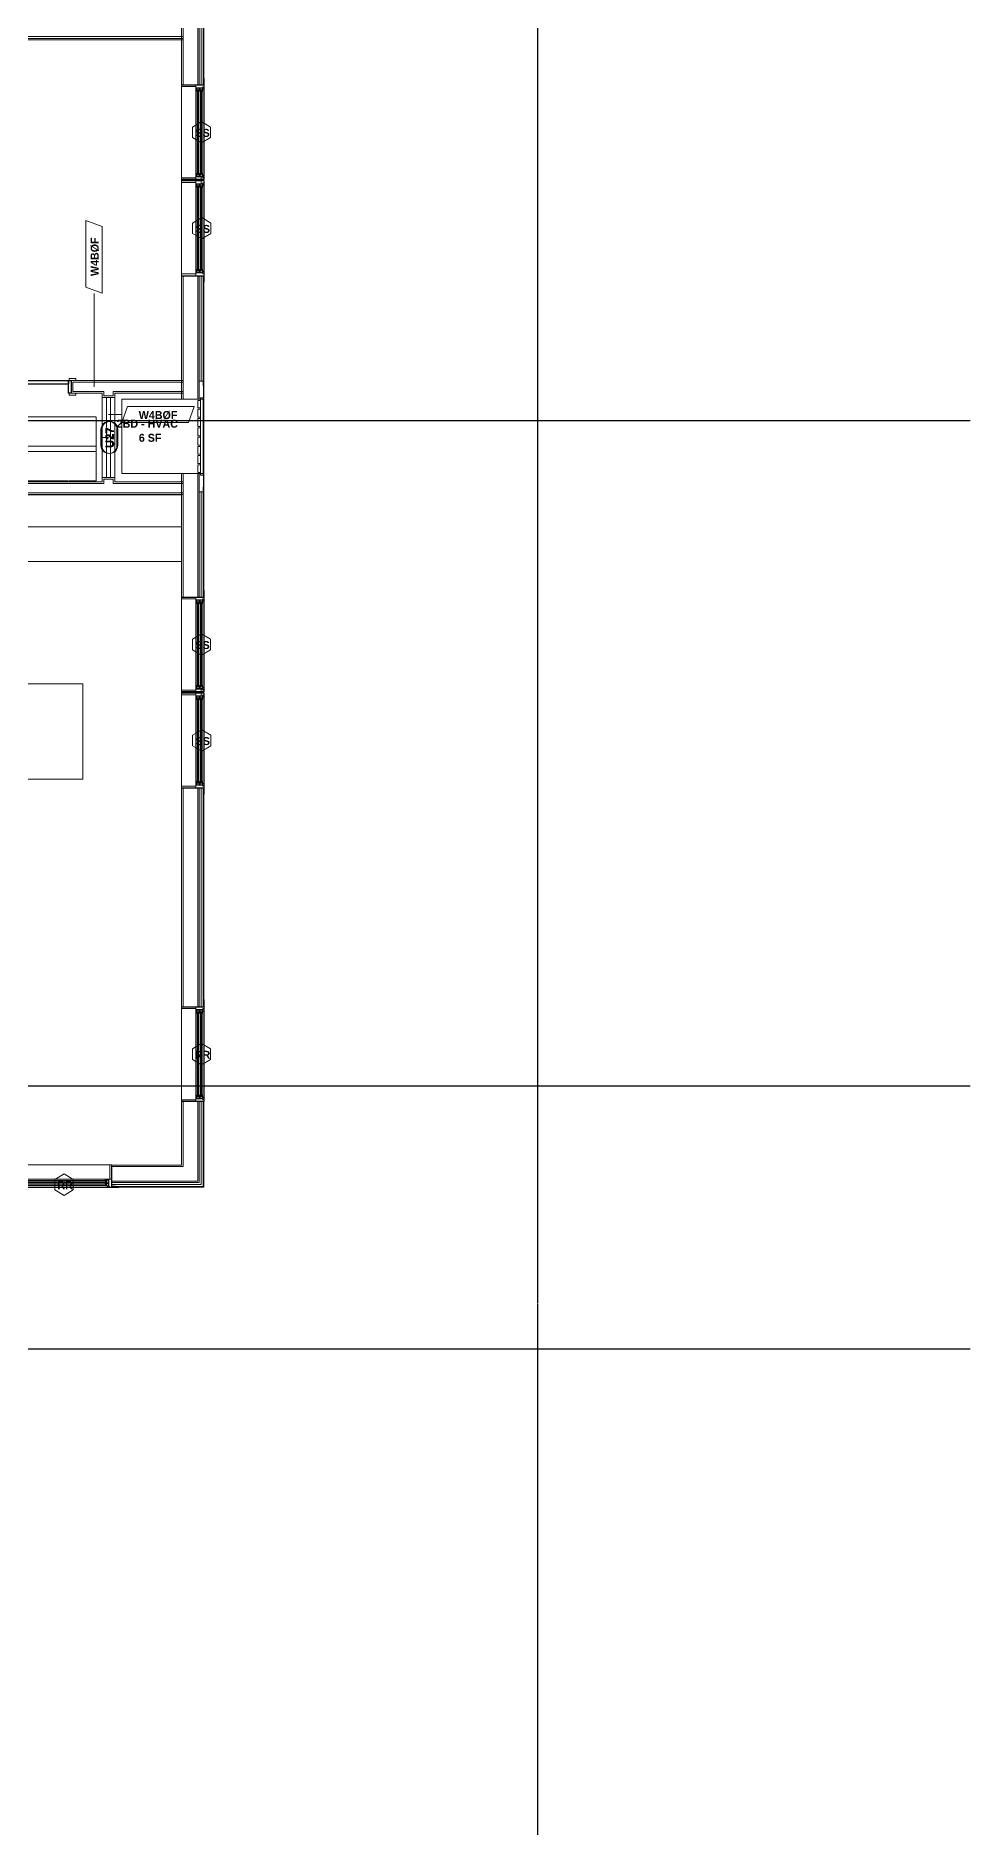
# Model space of a CAD drawing. Header units: inches. Extents: x -4058 to -1781, y 9814 to 12264.
# Drawn here: x -2131 to -1781, y 11008 to 11680 of the extents above; entities that cross this region are included whole.
import ezdxf

# ---------------------------------------------------------------- set-up
doc = ezdxf.new("R2010")
doc.units = ezdxf.units.IN
doc.header["$MEASUREMENT"] = 0
doc.linetypes.add('Dash', pattern=[0.25, 0.125, -0.125])
doc.linetypes.add('Grid Line 1_2_', pattern=[0.875, 0.5, -0.125, 0.125, -0.125])
for name, color, linetype, lineweight in [('0-1', 7, 'Continuous', 5), ('0-2', 7, 'Continuous', 9), ('A-AREA-IDEN', 2, 'Continuous', 9), ('A-DETL-GENF-HDLN-1', 7, 'Dash', 9), ('A-DETL-GENF-HDLN-2', 1, 'Continuous', 18), ('A-DOOR-3', 31, 'Continuous', 9), ('A-DOOR-4', 31, 'Continuous', 30), ('A-DOOR-FRAM-3', 31, 'Continuous', 30), ('A-DOOR-IDEN', 31, 'Continuous', 9), ('A-GENM-1', 7, 'Continuous', 9), ('A-GLAZ', 151, 'Continuous', 18), ('A-GLAZ-1', 10, 'Continuous', 30), ('A-GLAZ-2', 7, 'Continuous', 9), ('A-GLAZ-IDEN', 152, 'Continuous', 9), ('A-WALL', 113, 'Continuous', 18), ('A-WALL-1', 7, 'Continuous', 9), ('A-WALL-2', 250, 'Continuous', 18), ('A-WALL-3', 113, 'Continuous', 9), ('A-WALL-IDEN', 211, 'Continuous', 9), ('I-WALL-1', 7, 'Continuous', 9), ('Q-CASE', 31, 'Continuous', 9), ('Q-CASE-HDLN', 31, 'Dash', 9), ('S-GRID-1', 1, 'Grid Line 1_2_', 30)]:
    doc.layers.add(name, color=color, linetype=linetype, lineweight=lineweight)
doc.styles.add('Arial_B', font='arialbd.ttf', dxfattribs={"height": 3})
doc.styles.add('Century Gothic_B', font='GOTHICB.TTF', dxfattribs={"height": 3})

# ---------------------------------------------------------------- blocks, each defined once
blk = doc.blocks.new('Window-Double_Hung-Marvin-Essential - 1-WIDE _TEMP LOWER_ ESDH3066-3454269-UNIT PLANS - 2ND FLOOR')
at = {"layer": 'A-DETL-GENF-HDLN-1'}
blk.add_line((16.1, -4.22), (-16.5, -4.22), dxfattribs=at)
at = {"layer": 'A-DETL-GENF-HDLN-2'}
for p, q in [((-17.13, 4.19), (-17.75, 4.19)), ((-17.13, -1.16), (-17.13, 4.19)), ((17.12, 4.19), (17.75, 4.19)), ((17.12, 4.19), (17.12, -1.16)), ((-19.25, -3.23), (-19.25, -3.19)), ((-19.25, -3.19), (-17.9, -3.19)), ((-17.75, -3.23), (-19.25, -3.23)), ((-17.9, -3.19), (-17.9, -3.08)), ((-17.9, -3.08), (-17.75, -3.08)), ((-16.72, -1.19), (-17.75, -1.19)), ((-17.75, -4.28), (-17.75, -1.19)), ((-17.75, -4.28), (-17.16, -4.28)), ((-17.08, -3.87), (-17.16, -4.28)), ((-17.08, -3.87), (-16.19, -3.87)), ((-16.85, -4.25), (-16.85, -3.87)), ((-16.3, -4.25), (-16.85, -4.25)), ((-16.72, -3.77), (-16.72, -1.19)), ((-16.38, -3.77), (-16.72, -3.77)), ((-16.56, -1.53), (-15.34, -1.53)), ((-16.56, -1.53), (-16.56, -2.47)), ((-15.34, -2.47), (-16.56, -2.47)), ((-16.56, -2.75), (-15.34, -2.75)), ((-16.56, -2.75), (-16.56, -3.69)), ((-15.34, -3.69), (-16.56, -3.69)), ((-16.38, -3.87), (-16.38, -3.77)), ((-16.18, -4.01), (-16.3, -4.01)), ((-16.3, -4.01), (-16.3, -4.25)), ((-16.19, -3.87), (-16.19, -3.97)), ((-16.19, -3.97), (-16.1, -3.97)), ((-16.18, -4.22), (-16.18, -4.01)), ((-16.18, -4.22), (-16.1, -4.22)), ((-16.1, -3.97), (-16.1, -4.22)), ((-15.28, -1.65), (-15.94, -1.65)), ((-15.94, -1.65), (-15.94, -2.37)), ((-15.94, -2.37), (-15.28, -2.37)), ((-15.28, -2.87), (-15.94, -2.87)), ((-15.94, -2.87), (-15.94, -3.59)), ((-15.94, -3.59), (-15.28, -3.59)), ((-15.84, -1.66), (-15.84, -2.35)), ((-15.84, -2.88), (-15.84, -3.57)), ((-15.54, -1.79), (-15.54, -2.23)), ((-15.54, -3.01), (-15.54, -3.45)), ((-15.34, -1.53), (-15.28, -1.59)), ((-15.34, -2.47), (-15.28, -2.41)), ((-15.34, -2.75), (-15.28, -2.81)), ((-15.34, -3.69), (-15.28, -3.63)), ((-15.28, -1.59), (-15.28, -1.65)), ((-15.28, -2.37), (-15.28, -2.41)), ((-15.28, -2.81), (-15.28, -2.87)), ((-15.28, -3.59), (-15.28, -3.63)), ((15.34, -1.53), (15.28, -1.59)), ((15.28, -1.59), (15.28, -1.65)), ((15.28, -1.65), (15.94, -1.65)), ((15.28, -2.37), (15.28, -2.41)), ((15.94, -2.37), (15.28, -2.37)), ((15.34, -2.47), (15.28, -2.41)), ((15.34, -2.75), (15.28, -2.81)), ((15.28, -2.81), (15.28, -2.87)), ((15.28, -2.87), (15.94, -2.87)), ((15.28, -3.59), (15.28, -3.63)), ((15.94, -3.59), (15.28, -3.59)), ((15.34, -3.69), (15.28, -3.63)), ((16.56, -1.53), (15.34, -1.53)), ((15.34, -2.47), (16.56, -2.47)), ((16.56, -2.75), (15.34, -2.75)), ((15.34, -3.69), (16.56, -3.69)), ((15.54, -1.79), (15.54, -2.23)), ((15.54, -3.01), (15.54, -3.45)), ((15.84, -1.66), (15.84, -2.35)), ((15.84, -2.88), (15.84, -3.57)), ((15.94, -1.65), (15.94, -2.37)), ((15.94, -2.87), (15.94, -3.59)), ((16.19, -3.97), (16.1, -3.97)), ((16.1, -3.97), (16.1, -4.22)), ((16.18, -4.22), (16.1, -4.22)), ((16.18, -4.22), (16.18, -4.01)), ((16.18, -4.01), (16.3, -4.01)), ((17.08, -3.87), (16.19, -3.87)), ((16.19, -3.87), (16.19, -3.97)), ((16.3, -4.01), (16.3, -4.25)), ((16.3, -4.25), (16.85, -4.25)), ((16.38, -3.87), (16.38, -3.77)), ((16.38, -3.77), (16.72, -3.77)), ((16.56, -1.53), (16.56, -2.47)), ((16.56, -2.75), (16.56, -3.69)), ((16.72, -3.77), (16.72, -1.19)), ((16.72, -1.19), (17.75, -1.19)), ((16.85, -4.25), (16.85, -3.87)), ((17.08, -3.87), (17.16, -4.28)), ((17.75, -4.28), (17.16, -4.28)), ((17.75, -4.28), (17.75, -1.19)), ((17.9, -3.08), (17.75, -3.08)), ((17.75, -3.23), (19.25, -3.23)), ((17.9, -3.19), (17.9, -3.08)), ((19.25, -3.19), (17.9, -3.19)), ((19.25, -3.23), (19.25, -3.19))]:
    blk.add_line(p, q, dxfattribs=at)
at = {"layer": 'A-GLAZ'}
for p, q in [((15.84, -1.66), (-15.84, -1.66)), ((15.84, -1.79), (-15.84, -1.79)), ((15.84, -2.23), (-15.84, -2.23)), ((15.84, -2.35), (-15.84, -2.35)), ((15.84, -2.88), (-15.84, -2.88)), ((15.84, -3.01), (-15.84, -3.01)), ((15.84, -3.45), (-15.84, -3.45)), ((15.84, -3.57), (-15.84, -3.57))]:
    blk.add_line(p, q, dxfattribs=at)
at = {"layer": 'A-GLAZ-1'}
for p, q in [((-17.75, -1.16), (-17.75, 4.19)), ((17.75, 4.19), (17.75, -1.16)), ((-17.75, -4.28), (-17.75, -1.19)), ((17.75, -1.19), (17.75, -4.28))]:
    blk.add_line(p, q, dxfattribs=at)
at = {"layer": 'A-GLAZ-2'}
for p, q in [((-17.75, 4.19), (17.75, 4.19)), ((-17.75, -1.19), (17.75, -1.19)), ((17.75, -4.28), (-17.75, -4.28)), ((17.75, -4.19), (20.46, -4.19)), ((20.46, -4.25), (17.75, -4.25)), ((20.46, -4.19), (20.46, -4.25))]:
    blk.add_line(p, q, dxfattribs=at)
blk = doc.blocks.new('Window-Double_Hung-Marvin-Essential - 2-WIDE _TEMP ALL LOW_ ESDH3066-3454271-UNIT PLANS - 2ND FLOOR')
at = {"layer": 'A-DETL-GENF-HDLN-1'}
blk.add_line((16.1, -4.22), (-16.5, -4.22), dxfattribs=at)
at = {"layer": 'A-DETL-GENF-HDLN-2'}
for p, q in [((-17.13, 4.19), (-17.75, 4.19)), ((-17.13, -1.16), (-17.13, 4.19)), ((17.12, 4.19), (17.75, 4.19)), ((17.12, 4.19), (17.12, -1.16)), ((-19.25, -3.23), (-19.25, -3.19)), ((-19.25, -3.19), (-17.9, -3.19)), ((-17.75, -3.23), (-19.25, -3.23)), ((-17.9, -3.19), (-17.9, -3.08)), ((-17.9, -3.08), (-17.75, -3.08)), ((-16.72, -1.19), (-17.75, -1.19)), ((-17.75, -4.28), (-17.75, -1.19)), ((-17.75, -4.28), (-17.16, -4.28)), ((-17.08, -3.87), (-17.16, -4.28)), ((-17.08, -3.87), (-16.19, -3.87)), ((-16.85, -4.25), (-16.85, -3.87)), ((-16.3, -4.25), (-16.85, -4.25)), ((-16.72, -3.77), (-16.72, -1.19)), ((-16.38, -3.77), (-16.72, -3.77)), ((-16.56, -1.53), (-15.34, -1.53)), ((-16.56, -1.53), (-16.56, -2.47)), ((-15.34, -2.47), (-16.56, -2.47)), ((-16.56, -2.75), (-15.34, -2.75)), ((-16.56, -2.75), (-16.56, -3.69)), ((-15.34, -3.69), (-16.56, -3.69)), ((-16.38, -3.87), (-16.38, -3.77)), ((-16.18, -4.01), (-16.3, -4.01)), ((-16.3, -4.01), (-16.3, -4.25)), ((-16.19, -3.87), (-16.19, -3.97)), ((-16.19, -3.97), (-16.1, -3.97)), ((-16.18, -4.22), (-16.18, -4.01)), ((-16.18, -4.22), (-16.1, -4.22)), ((-16.1, -3.97), (-16.1, -4.22)), ((-15.28, -1.65), (-15.94, -1.65)), ((-15.94, -1.65), (-15.94, -2.37)), ((-15.94, -2.37), (-15.28, -2.37)), ((-15.28, -2.87), (-15.94, -2.87)), ((-15.94, -2.87), (-15.94, -3.59)), ((-15.94, -3.59), (-15.28, -3.59)), ((-15.84, -1.66), (-15.84, -2.35)), ((-15.84, -2.88), (-15.84, -3.57)), ((-15.54, -1.79), (-15.54, -2.23)), ((-15.54, -3.01), (-15.54, -3.45)), ((-15.34, -1.53), (-15.28, -1.59)), ((-15.34, -2.47), (-15.28, -2.41)), ((-15.34, -2.75), (-15.28, -2.81)), ((-15.34, -3.69), (-15.28, -3.63)), ((-15.28, -1.59), (-15.28, -1.65)), ((-15.28, -2.37), (-15.28, -2.41)), ((-15.28, -2.81), (-15.28, -2.87)), ((-15.28, -3.59), (-15.28, -3.63)), ((15.34, -1.53), (15.28, -1.59)), ((15.28, -1.59), (15.28, -1.65)), ((15.28, -1.65), (15.94, -1.65)), ((15.28, -2.37), (15.28, -2.41)), ((15.94, -2.37), (15.28, -2.37)), ((15.34, -2.47), (15.28, -2.41)), ((15.34, -2.75), (15.28, -2.81)), ((15.28, -2.81), (15.28, -2.87)), ((15.28, -2.87), (15.94, -2.87)), ((15.28, -3.59), (15.28, -3.63)), ((15.94, -3.59), (15.28, -3.59)), ((15.34, -3.69), (15.28, -3.63)), ((16.56, -1.53), (15.34, -1.53)), ((15.34, -2.47), (16.56, -2.47)), ((16.56, -2.75), (15.34, -2.75)), ((15.34, -3.69), (16.56, -3.69)), ((15.54, -1.79), (15.54, -2.23)), ((15.54, -3.01), (15.54, -3.45)), ((15.84, -1.66), (15.84, -2.35)), ((15.84, -2.88), (15.84, -3.57)), ((15.94, -1.65), (15.94, -2.37)), ((15.94, -2.87), (15.94, -3.59)), ((16.19, -3.97), (16.1, -3.97)), ((16.1, -3.97), (16.1, -4.22)), ((16.18, -4.22), (16.1, -4.22)), ((16.18, -4.22), (16.18, -4.01)), ((16.18, -4.01), (16.3, -4.01)), ((17.08, -3.87), (16.19, -3.87)), ((16.19, -3.87), (16.19, -3.97)), ((16.3, -4.01), (16.3, -4.25)), ((16.3, -4.25), (16.85, -4.25)), ((16.38, -3.87), (16.38, -3.77)), ((16.38, -3.77), (16.72, -3.77)), ((16.56, -1.53), (16.56, -2.47)), ((16.56, -2.75), (16.56, -3.69)), ((16.72, -3.77), (16.72, -1.19)), ((16.72, -1.19), (17.75, -1.19)), ((16.85, -4.25), (16.85, -3.87)), ((17.08, -3.87), (17.16, -4.28)), ((17.75, -4.28), (17.16, -4.28)), ((17.75, -4.28), (17.75, -1.19)), ((17.9, -3.08), (17.75, -3.08)), ((17.75, -3.23), (19.25, -3.23)), ((17.9, -3.19), (17.9, -3.08)), ((19.25, -3.19), (17.9, -3.19)), ((19.25, -3.23), (19.25, -3.19))]:
    blk.add_line(p, q, dxfattribs=at)
at = {"layer": 'A-GLAZ'}
for p, q in [((15.84, -1.66), (-15.84, -1.66)), ((15.84, -1.79), (-15.84, -1.79)), ((15.84, -2.23), (-15.84, -2.23)), ((15.84, -2.35), (-15.84, -2.35)), ((15.84, -2.88), (-15.84, -2.88)), ((15.84, -3.01), (-15.84, -3.01)), ((15.84, -3.45), (-15.84, -3.45)), ((15.84, -3.57), (-15.84, -3.57))]:
    blk.add_line(p, q, dxfattribs=at)
at = {"layer": 'A-GLAZ-1'}
for p, q in [((-17.75, -1.16), (-17.75, 4.19)), ((17.75, 4.19), (17.75, -1.16)), ((-17.75, -4.28), (-17.75, -1.19)), ((17.75, -1.19), (17.75, -4.28))]:
    blk.add_line(p, q, dxfattribs=at)
at = {"layer": 'A-GLAZ-2'}
for p, q in [((-17.75, 4.19), (17.75, 4.19)), ((-17.75, -1.19), (17.75, -1.19)), ((17.75, -4.28), (-17.75, -4.28)), ((17.75, -4.19), (20.21, -4.19)), ((20.21, -4.25), (17.75, -4.25)), ((20.21, -4.19), (20.21, -4.25))]:
    blk.add_line(p, q, dxfattribs=at)
blk = doc.blocks.new('Window-Double_Hung-Marvin-Essential - 2-WIDE _TEMP ALL LOW_ ESDH3066-3454268-UNIT PLANS - 2ND FLOOR')
at = {"layer": 'A-DETL-GENF-HDLN-1'}
blk.add_line((16.1, 4.22), (-16.5, 4.22), dxfattribs=at)
at = {"layer": 'A-DETL-GENF-HDLN-2'}
for p, q in [((-19.25, 3.23), (-19.25, 3.19)), ((-17.75, 3.23), (-19.25, 3.23)), ((-19.25, 3.19), (-17.9, 3.19)), ((-17.9, 3.19), (-17.9, 3.08)), ((-17.9, 3.08), (-17.75, 3.08)), ((-17.75, 4.28), (-17.16, 4.28)), ((-17.75, 4.28), (-17.75, 1.19)), ((-16.72, 1.19), (-17.75, 1.19)), ((-17.08, 3.87), (-17.16, 4.28)), ((-17.13, 1.16), (-17.13, -4.19)), ((-17.08, 3.87), (-16.19, 3.87)), ((-16.85, 4.25), (-16.85, 3.87)), ((-16.3, 4.25), (-16.85, 4.25)), ((-16.38, 3.77), (-16.72, 3.77)), ((-16.72, 3.77), (-16.72, 1.19)), ((-15.34, 3.69), (-16.56, 3.69)), ((-16.56, 2.75), (-16.56, 3.69)), ((-16.56, 2.75), (-15.34, 2.75)), ((-15.34, 2.47), (-16.56, 2.47)), ((-16.56, 1.53), (-16.56, 2.47)), ((-16.56, 1.53), (-15.34, 1.53)), ((-16.38, 3.87), (-16.38, 3.77)), ((-16.3, 4.01), (-16.3, 4.25)), ((-16.18, 4.01), (-16.3, 4.01)), ((-16.19, 3.97), (-16.1, 3.97)), ((-16.19, 3.87), (-16.19, 3.97)), ((-16.18, 4.22), (-16.1, 4.22)), ((-16.18, 4.22), (-16.18, 4.01)), ((-16.1, 3.97), (-16.1, 4.22)), ((-15.94, 2.87), (-15.94, 3.59)), ((-15.94, 3.59), (-15.28, 3.59)), ((-15.28, 2.87), (-15.94, 2.87)), ((-15.94, 1.65), (-15.94, 2.37)), ((-15.94, 2.37), (-15.28, 2.37)), ((-15.28, 1.65), (-15.94, 1.65)), ((-15.84, 2.88), (-15.84, 3.57)), ((-15.84, 1.66), (-15.84, 2.35)), ((-15.54, 3.01), (-15.54, 3.45)), ((-15.54, 1.79), (-15.54, 2.23)), ((-15.34, 3.69), (-15.28, 3.63)), ((-15.34, 2.75), (-15.28, 2.81)), ((-15.34, 2.47), (-15.28, 2.41)), ((-15.34, 1.53), (-15.28, 1.59)), ((-15.28, 3.59), (-15.28, 3.63)), ((-15.28, 2.81), (-15.28, 2.87)), ((-15.28, 2.37), (-15.28, 2.41)), ((-15.28, 1.59), (-15.28, 1.65)), ((15.34, 3.69), (15.28, 3.63)), ((15.28, 3.59), (15.28, 3.63)), ((15.94, 3.59), (15.28, 3.59)), ((15.28, 2.81), (15.28, 2.87)), ((15.28, 2.87), (15.94, 2.87)), ((15.34, 2.75), (15.28, 2.81)), ((15.34, 2.47), (15.28, 2.41)), ((15.28, 2.37), (15.28, 2.41)), ((15.94, 2.37), (15.28, 2.37)), ((15.28, 1.59), (15.28, 1.65)), ((15.28, 1.65), (15.94, 1.65)), ((15.34, 1.53), (15.28, 1.59)), ((15.34, 3.69), (16.56, 3.69)), ((16.56, 2.75), (15.34, 2.75)), ((15.34, 2.47), (16.56, 2.47)), ((16.56, 1.53), (15.34, 1.53)), ((15.54, 3.01), (15.54, 3.45)), ((15.54, 1.79), (15.54, 2.23)), ((15.84, 2.88), (15.84, 3.57)), ((15.84, 1.66), (15.84, 2.35)), ((15.94, 2.87), (15.94, 3.59)), ((15.94, 1.65), (15.94, 2.37)), ((16.18, 4.22), (16.1, 4.22)), ((16.1, 3.97), (16.1, 4.22)), ((16.19, 3.97), (16.1, 3.97)), ((16.18, 4.22), (16.18, 4.01)), ((16.18, 4.01), (16.3, 4.01)), ((16.19, 3.87), (16.19, 3.97)), ((17.08, 3.87), (16.19, 3.87)), ((16.3, 4.01), (16.3, 4.25)), ((16.3, 4.25), (16.85, 4.25)), ((16.38, 3.87), (16.38, 3.77)), ((16.38, 3.77), (16.72, 3.77)), ((16.56, 2.75), (16.56, 3.69)), ((16.56, 1.53), (16.56, 2.47)), ((16.72, 3.77), (16.72, 1.19)), ((16.72, 1.19), (17.75, 1.19)), ((16.85, 4.25), (16.85, 3.87)), ((17.08, 3.87), (17.16, 4.28)), ((17.12, -4.19), (17.12, 1.16)), ((17.75, 4.28), (17.16, 4.28)), ((17.75, 4.28), (17.75, 1.19)), ((17.75, 3.23), (19.25, 3.23)), ((17.9, 3.08), (17.75, 3.08)), ((17.9, 3.19), (17.9, 3.08)), ((19.25, 3.19), (17.9, 3.19)), ((19.25, 3.23), (19.25, 3.19)), ((-17.13, -4.19), (-17.75, -4.19)), ((17.12, -4.19), (17.75, -4.19))]:
    blk.add_line(p, q, dxfattribs=at)
at = {"layer": 'A-GLAZ'}
for p, q in [((15.84, 3.57), (-15.84, 3.57)), ((15.84, 3.45), (-15.84, 3.45)), ((15.84, 3.01), (-15.84, 3.01)), ((15.84, 2.88), (-15.84, 2.88)), ((15.84, 2.35), (-15.84, 2.35)), ((15.84, 2.23), (-15.84, 2.23)), ((15.84, 1.79), (-15.84, 1.79)), ((15.84, 1.66), (-15.84, 1.66))]:
    blk.add_line(p, q, dxfattribs=at)
at = {"layer": 'A-GLAZ-1'}
for p, q in [((-17.75, 4.28), (-17.75, 1.19)), ((-17.75, 1.16), (-17.75, -4.19)), ((17.75, 1.19), (17.75, 4.28)), ((17.75, -4.19), (17.75, 1.16))]:
    blk.add_line(p, q, dxfattribs=at)
at = {"layer": 'A-GLAZ-2'}
for p, q in [((17.75, 4.28), (-17.75, 4.28)), ((-17.75, 1.19), (17.75, 1.19)), ((20.21, 4.25), (17.75, 4.25)), ((17.75, 4.19), (20.21, 4.19)), ((20.21, 4.19), (20.21, 4.25)), ((-17.75, -4.19), (17.75, -4.19))]:
    blk.add_line(p, q, dxfattribs=at)
blk = doc.blocks.new('Perforated Panel at Magic-Pak - hvac panel - 2nd floor 2-2702973-UNIT PLANS - 2ND FLOOR')
at = {"layer": 'A-GLAZ-2'}
for p, q in [((19.01, 4.19), (-19.01, 4.19)), ((-19.01, 4.12), (19.01, 4.12))]:
    blk.add_line(p, q, dxfattribs=at)
blk = doc.blocks.new('V-Series_EWC4_SPVU_RFA_2015 - 2ND AND 3RD FLOOR-2226480-UNIT PLANS - 2ND FLOOR')
at = {"layer": 'A-GENM-1'}
for p, q in [((-3859.97, 11740.34), (-3859.97, 11739.78)), ((-3858.97, 11740.34), (-3859.97, 11740.34)), ((-3859.97, 11739.78), (-3859.97, 11711.9)), ((-3858.97, 11739.78), (-3859.97, 11739.78)), ((-3859.97, 11739.78), (-3858.97, 11739.78)), ((-3858.97, 11739.78), (-3858.97, 11740.34)), ((-3858.97, 11711.9), (-3858.97, 11739.78)), ((-3829.54, 11739.78), (-3858.97, 11739.78)), ((-3858.97, 11739.78), (-3858.97, 11739.34)), ((-3858.97, 11739.34), (-3857.97, 11739.34)), ((-3857.97, 11739.34), (-3857.97, 11736.54)), ((-3829.54, 11711.9), (-3829.54, 11739.78)), ((-3857.97, 11736.54), (-3858.97, 11736.54)), ((-3858.97, 11736.54), (-3858.97, 11736.04)), ((-3858.97, 11736.04), (-3857.97, 11736.04)), ((-3857.97, 11733.06), (-3858.97, 11733.06)), ((-3858.97, 11733.06), (-3858.97, 11732.56)), ((-3858.97, 11732.56), (-3857.97, 11732.56)), ((-3857.97, 11736.04), (-3857.97, 11733.06)), ((-3857.97, 11732.56), (-3857.97, 11729.57)), ((-3857.97, 11729.57), (-3858.97, 11729.57)), ((-3858.97, 11729.57), (-3858.97, 11729.07)), ((-3858.97, 11729.07), (-3857.97, 11729.07)), ((-3857.97, 11726.09), (-3858.97, 11726.09)), ((-3858.97, 11726.09), (-3858.97, 11725.59)), ((-3858.97, 11725.59), (-3857.97, 11725.59)), ((-3857.97, 11729.07), (-3857.97, 11726.09)), ((-3857.97, 11725.59), (-3857.97, 11722.61)), ((-3857.97, 11722.61), (-3858.97, 11722.61)), ((-3858.97, 11722.61), (-3858.97, 11722.11)), ((-3858.97, 11722.11), (-3857.97, 11722.11)), ((-3857.97, 11719.12), (-3858.97, 11719.12)), ((-3858.97, 11719.12), (-3858.97, 11718.62)), ((-3858.97, 11718.62), (-3857.97, 11718.62)), ((-3857.97, 11722.11), (-3857.97, 11719.12)), ((-3857.97, 11718.62), (-3857.97, 11715.64)), ((-3859.97, 11711.9), (-3858.97, 11711.9)), ((-3859.97, 11711.9), (-3859.97, 11711.34)), ((-3858.97, 11711.9), (-3859.97, 11711.9)), ((-3859.97, 11711.34), (-3858.97, 11711.34)), ((-3857.97, 11715.64), (-3858.97, 11715.64)), ((-3858.97, 11715.64), (-3858.97, 11715.14)), ((-3858.97, 11715.14), (-3857.97, 11715.14)), ((-3857.97, 11712.34), (-3858.97, 11712.34)), ((-3858.97, 11712.34), (-3858.97, 11711.9)), ((-3858.97, 11711.34), (-3858.97, 11711.9)), ((-3858.97, 11711.9), (-3829.54, 11711.9)), ((-3857.97, 11715.14), (-3857.97, 11712.34))]:
    blk.add_line(p, q, dxfattribs=at)
blk = doc.blocks.new('CTR - 1st Phase - Shell_rvt-1-UNIT PLANS - 2ND FLOOR')
at = {"layer": 'A-WALL-1'}
for p, q in [((-2076.8, 11740.78), (-2076.8, 11661.14)), ((-2068.42, 11663.6), (-2068.42, 11740.78)), ((-2071.45, 11661.14), (-2071.42, 11661.14)), ((-2076.8, 11625.64), (-2076.8, 11625.14)), ((-2071.42, 11625.64), (-2071.45, 11625.64)), ((-2071.45, 11625.14), (-2071.42, 11625.14)), ((-2068.42, 11625.14), (-2068.42, 11625.64)), ((-2076.8, 11589.64), (-2076.8, 11543.33)), ((-2071.42, 11589.64), (-2071.45, 11589.64)), ((-2068.42, 11548.4), (-2068.42, 11587.18)), ((-2070.17, 11543.33), (-2070.17, 11550.15)), ((-2070.17, 11550.15), (-2068.67, 11550.15)), ((-2068.67, 11550.15), (-2068.67, 11548.4)), ((-2068.67, 11548.4), (-2068.42, 11548.4)), ((-2076.8, 11543.33), (-2070.17, 11543.33)), ((-2076.8, 11515.45), (-2076.8, 11469.14)), ((-2070.17, 11515.45), (-2076.8, 11515.45)), ((-2070.17, 11508.63), (-2070.17, 11515.45)), ((-2068.42, 11510.38), (-2068.67, 11510.38)), ((-2068.67, 11510.38), (-2068.67, 11508.63)), ((-2068.42, 11471.6), (-2068.42, 11510.38)), ((-2068.67, 11508.63), (-2070.17, 11508.63)), ((-2071.45, 11469.14), (-2071.42, 11469.14)), ((-2076.8, 11433.64), (-2076.8, 11433.14)), ((-2071.42, 11433.64), (-2071.45, 11433.64)), ((-2071.45, 11433.14), (-2071.42, 11433.14)), ((-2068.42, 11433.14), (-2068.42, 11433.64)), ((-2076.8, 11397.64), (-2076.8, 11315.54)), ((-2071.42, 11397.64), (-2071.45, 11397.64)), ((-2068.42, 11318.25), (-2068.42, 11395.18)), ((-2071.45, 11315.54), (-2071.42, 11315.54)), ((-2076.8, 11280.04), (-2076.8, 11256.26)), ((-2071.42, 11280.04), (-2071.45, 11280.04)), ((-2068.42, 11256.26), (-2068.42, 11280.04)), ((-2076.8, 11256.26), (-2103.04, 11256.26)), ((-2068.42, 11248.14), (-2068.42, 11256.26)), ((-2103.04, 11250.92), (-2103.04, 11250.89)), ((-2068.42, 11247.89), (-2068.42, 11248.14)), ((-2100.33, 11247.89), (-2068.42, 11247.89))]:
    blk.add_line(p, q, dxfattribs=at)
at = {"layer": 'A-WALL-2'}
for p, q in [((-2076.17, 11661.14), (-2076.17, 11740.78)), ((-2070.67, 11661.14), (-2070.67, 11740.78)), ((-2070.17, 11661.14), (-2070.17, 11740.78)), ((-2069.42, 11661.14), (-2069.42, 11740.78)), ((-2068.67, 11661.14), (-2068.67, 11740.78)), ((-2076.17, 11625.14), (-2076.17, 11625.64)), ((-2070.67, 11625.14), (-2070.67, 11625.64)), ((-2070.17, 11625.14), (-2070.17, 11625.64)), ((-2069.42, 11625.14), (-2069.42, 11625.64)), ((-2068.67, 11625.14), (-2068.67, 11625.64)), ((-2076.17, 11543.33), (-2076.17, 11589.64)), ((-2070.67, 11543.33), (-2070.67, 11589.64)), ((-2070.17, 11550.15), (-2070.17, 11589.64)), ((-2069.42, 11550.15), (-2069.42, 11589.64)), ((-2068.67, 11550.15), (-2068.67, 11589.64)), ((-2076.17, 11469.14), (-2076.17, 11515.45)), ((-2070.67, 11469.14), (-2070.67, 11515.45)), ((-2070.17, 11469.14), (-2070.17, 11508.63)), ((-2069.42, 11469.14), (-2069.42, 11508.63)), ((-2068.67, 11469.14), (-2068.67, 11508.63)), ((-2076.17, 11433.14), (-2076.17, 11433.64)), ((-2070.67, 11433.14), (-2070.67, 11433.64)), ((-2070.17, 11433.14), (-2070.17, 11433.64)), ((-2069.42, 11433.14), (-2069.42, 11433.64)), ((-2068.67, 11433.14), (-2068.67, 11433.64)), ((-2076.17, 11315.54), (-2076.17, 11397.64)), ((-2070.67, 11315.54), (-2070.67, 11397.64)), ((-2070.17, 11315.54), (-2070.17, 11397.64)), ((-2069.42, 11315.54), (-2069.42, 11397.64)), ((-2068.67, 11315.54), (-2068.67, 11397.64)), ((-2076.17, 11256.26), (-2076.17, 11280.04)), ((-2070.67, 11256.26), (-2070.67, 11280.04)), ((-2070.17, 11256.26), (-2070.17, 11280.04)), ((-2069.42, 11256.26), (-2069.42, 11280.04)), ((-2068.67, 11256.26), (-2068.67, 11280.04)), ((-2103.04, 11255.64), (-2076.17, 11255.64)), ((-2076.17, 11256.26), (-2076.17, 11255.64)), ((-2070.67, 11256.26), (-2070.67, 11255.64)), ((-2070.67, 11255.64), (-2070.67, 11250.14)), ((-2070.17, 11256.26), (-2070.17, 11250.14)), ((-2069.42, 11256.26), (-2069.42, 11249.64)), ((-2068.67, 11256.26), (-2068.67, 11248.89)), ((-2103.04, 11250.14), (-2070.67, 11250.14)), ((-2103.04, 11249.64), (-2070.17, 11249.64)), ((-2103.04, 11248.89), (-2069.42, 11248.89)), ((-2103.04, 11248.14), (-2068.67, 11248.14)), ((-2070.17, 11250.14), (-2070.17, 11249.64)), ((-2069.42, 11249.64), (-2069.42, 11248.89)), ((-2068.67, 11248.89), (-2068.67, 11248.14))]:
    blk.add_line(p, q, dxfattribs=at)
at = {"layer": '0-2'}
for name, p, rotation in [('Window-Double_Hung-Marvin-Essential - 2-WIDE _TEMP ALL LOW_ ESDH3066-3454271-UNIT PLANS - 2ND FLOOR', (-2072.61, 11643.39), 89.99999999999991), ('Window-Double_Hung-Marvin-Essential - 2-WIDE _TEMP ALL LOW_ ESDH3066-3454268-UNIT PLANS - 2ND FLOOR', (-2072.61, 11607.39), 269.9999999999999), ('V-Series_EWC4_SPVU_RFA_2015 - 2ND AND 3RD FLOOR-2226480-UNIT PLANS - 2ND FLOOR', (-5928.65, 23255.23), 180), ('Perforated Panel at Magic-Pak - hvac panel - 2nd floor 2-2702973-UNIT PLANS - 2ND FLOOR', (-2072.61, 11529.39), 269.9999999999999), ('Window-Double_Hung-Marvin-Essential - 2-WIDE _TEMP ALL LOW_ ESDH3066-3454271-UNIT PLANS - 2ND FLOOR', (-2072.61, 11451.39), 89.99999999999991), ('Window-Double_Hung-Marvin-Essential - 2-WIDE _TEMP ALL LOW_ ESDH3066-3454268-UNIT PLANS - 2ND FLOOR', (-2072.61, 11415.39), 269.9999999999999), ('Window-Double_Hung-Marvin-Essential - 1-WIDE _TEMP LOWER_ ESDH3066-3454269-UNIT PLANS - 2ND FLOOR', (-2072.61, 11297.79), 89.99999999999991)]:
    blk.add_blockref(name, p, dxfattribs=dict(at, rotation=rotation))
blk.add_blockref('Window-Double_Hung-Marvin-Essential - 1-WIDE _TEMP LOWER_ ESDH3066-3454269-UNIT PLANS - 2ND FLOOR', (-2120.79, 11252.08), dxfattribs=at)
blk = doc.blocks.new('CTR - 1st Phase - Common Walls_rvt-1-UNIT PLANS - 2ND FLOOR')
at = {"layer": 'A-WALL-2'}
for p, q in [((-2076.17, 11678.61), (-2437.85, 11678.61)), ((-2076.17, 11679.24), (-2437.22, 11679.24))]:
    blk.add_line(p, q, dxfattribs=at)
at = {"layer": 'I-WALL-1'}
for p, q in [((-2076.17, 11677.99), (-2076.17, 11686.86)), ((-2438.47, 11677.99), (-2076.17, 11677.99))]:
    blk.add_line(p, q, dxfattribs=at)
blk = doc.blocks.new('CTR - 1st Phase - Structure_rvt-1-UNIT PLANS - 2ND FLOOR')
at = {"layer": 'S-GRID-1'}
for p, q in [((-1943.32, 9814.03), (-1943.32, 12247.5)), ((-1781.27, 11535.19), (-4041.78, 11535.19)), ((-1781.27, 11285.79), (-4041.78, 11285.79)), ((-1781.27, 11187.19), (-4041.78, 11187.19))]:
    blk.add_line(p, q, dxfattribs=at)
blk = doc.blocks.new('083100 - Access Doors and Panels - Type 1 - ACCESS PANEL - 2-6 X 6-0-3696233-UNIT PLANS - 2ND FLOOR')
at = {"layer": 'A-DOOR-3'}
for p, q in [((-15, -0.75), (-15, 0.75)), ((-15, 0.75), (15, 0.75)), ((15, 0.75), (15, -0.75)), ((15, -0.75), (-15, -0.75))]:
    blk.add_line(p, q, dxfattribs=at)
blk = doc.blocks.new('SLIDING - FLUSH - SLIDING - FLUSH - 5-0 x 6-8-3203586-UNIT PLANS - 2ND FLOOR')
at = {"layer": 'A-DOOR-3'}
for p, q in [((-32.75, 3.25), (-30.25, 3.25)), ((-32.75, 2.5), (-32.75, 3.25)), ((-30.25, 2.5), (-32.75, 2.5)), ((-30.25, 3.25), (-30.25, 2.5)), ((30.25, 3.25), (32.75, 3.25)), ((30.25, 2.5), (30.25, 3.25)), ((32.75, 2.5), (30.25, 2.5)), ((32.75, 3.25), (32.75, 2.5)), ((-32.75, -2.25), (-30.25, -2.25)), ((-32.75, -3), (-32.75, -2.25)), ((-30.25, -3), (-32.75, -3)), ((-30.25, -2.25), (-30.25, -3)), ((30.25, -2.25), (32.75, -2.25)), ((30.25, -3), (30.25, -2.25)), ((32.75, -3), (30.25, -3)), ((32.75, -2.25), (32.75, -3))]:
    blk.add_line(p, q, dxfattribs=at)
at = {"layer": 'A-DOOR-4'}
for p, q in [((-1, -0.88), (-1, 0.5)), ((-1, 0.5), (30, 0.5)), ((30, 0.5), (30, -0.88)), ((-30, -2.25), (-30, -0.88)), ((-30, -0.88), (1, -0.88)), ((1, -2.25), (-30, -2.25)), ((30, -0.88), (-1, -0.88)), ((1, -0.88), (1, -2.25))]:
    blk.add_line(p, q, dxfattribs=at)
at = {"layer": 'A-DOOR-FRAM-3'}
for p, q in [((-31, -2.25), (-31, 2.5)), ((-31, 2.5), (-30, 2.5)), ((-30, 2.5), (-30, -2.25)), ((30, 2.5), (31, 2.5)), ((30, -2.25), (30, 2.5)), ((31, 2.5), (31, -2.25)), ((-30, -2.25), (-31, -2.25)), ((31, -2.25), (30, -2.25))]:
    blk.add_line(p, q, dxfattribs=at)
blk = doc.blocks.new('OD_CW_Closet - OD_CW_Closet-4058444-UNIT PLANS - 2ND FLOOR')
at = {"layer": 'Q-CASE-HDLN'}
for p, q in [((149.46, 24), (0.74, 24)), ((0.74, 24), (0.74, 0)), ((149.46, 0), (149.46, 24)), ((0.74, 13), (149.46, 13)), ((0.74, 11), (149.46, 11)), ((0.74, 0), (149.46, 0))]:
    blk.add_line(p, q, dxfattribs=at)
blk = doc.blocks.new('OD_CW_Upper Cabinet - OD_CW_Upper Cabinet-4366991-UNIT PLANS - 2ND FLOOR')
at = {"layer": 'Q-CASE-HDLN'}
for p, q in [((0.74, -24), (0.74, -12)), ((0.74, -12), (181.39, -12)), ((181.39, -12), (181.39, -24)), ((181.39, -24), (0.74, -24))]:
    blk.add_line(p, q, dxfattribs=at)
blk = doc.blocks.new('Casework 7 - Casework 7-4344049-UNIT PLANS - 2ND FLOOR')
at = {"layer": 'Q-CASE'}
for p, q in [((-2191.3, 11507.49), (-2221.3, 11507.49)), ((-2221.3, 11507.49), (-2221.3, 11482.49)), ((-2076.8, 11507.49), (-2161.3, 11507.49)), ((-2191.3, 11482.49), (-2191.3, 11483.49)), ((-2161.3, 11483.49), (-2161.3, 11482.49)), ((-2221.3, 11482.49), (-2191.3, 11482.49)), ((-2161.3, 11482.49), (-2076.8, 11482.49)), ((-2197.8, 11436.61), (-2251.33, 11436.61)), ((-2251.33, 11436.61), (-2251.33, 11400.93)), ((-2197.8, 11416.65), (-2197.8, 11436.61)), ((-2113.8, 11436.61), (-2164.8, 11436.61)), ((-2164.8, 11436.61), (-2164.8, 11416.65)), ((-2113.8, 11400.93), (-2113.8, 11436.61)), ((-2164.8, 11416.65), (-2197.8, 11416.65)), ((-2251.33, 11400.93), (-2113.8, 11400.93))]:
    blk.add_line(p, q, dxfattribs=at)
blk = doc.blocks.new('Door Tag - Type Mark-2601225-UNIT PLANS - 2ND FLOOR')
at = {"layer": 'A-DOOR-IDEN'}
for p, q in [((0.09375, 0.09375), (-0.09375, 0.09375)), ((-0.09375, -0.09375), (0.09375, -0.09375))]:
    blk.add_line(p, q, dxfattribs=at)
for centre, start, end in [((-0.09375, 0), 90, 270), ((0.09375, 0), 270, 90)]:
    blk.add_arc(centre, 0.09375, start, end, dxfattribs=at)
blk = doc.blocks.new('Wall Tag - Arch Wall-3956453-UNIT PLANS - 2ND FLOOR')
at = {"layer": 'A-WALL-IDEN'}
for p, q in [((-0.356, 0.094), (-0.424, -0.094)), ((0.424, 0.094), (-0.356, 0.094)), ((0.356, -0.094), (0.424, 0.094)), ((-0.424, -0.094), (0.356, -0.094))]:
    blk.add_line(p, q, dxfattribs=at)
blk = doc.blocks.new('Window Tag - ONE-4156801-UNIT PLANS - 2ND FLOOR')
at = {"layer": 'A-GLAZ-IDEN'}
for p, q in [((0, 0.125), (-0.107, 0.062)), ((-0.107, 0.062), (-0.107, -0.062)), ((0.107, 0.062), (0, 0.125)), ((0.107, -0.062), (0.107, 0.062)), ((-0.107, -0.062), (0, -0.125)), ((0, -0.125), (0.107, -0.062))]:
    blk.add_line(p, q, dxfattribs=at)

msp = doc.modelspace()

# ---------------------------------------------------------------- linework, layer by layer
at = {"layer": 'A-DOOR-IDEN'}
for q in [(-2106.97, 11528.99), (-2106.66, 11528.99)]:
    msp.add_line((-2104.17, 11528.99), q, dxfattribs=at)
at = {"layer": 'A-WALL'}
for p, q in [((-2117.47, 11549.74), (-2117.47, 11546.24)), ((-2076.17, 11549.74), (-2117.47, 11549.74)), ((-2117.47, 11546.24), (-2105.92, 11546.24)), ((-2105.92, 11546.24), (-2105.92, 11544.61)), ((-2105.92, 11544.61), (-2102.42, 11544.61)), ((-2102.42, 11546.24), (-2076.17, 11546.24)), ((-2102.42, 11544.61), (-2102.42, 11546.24)), ((-2258.07, 11511.74), (-2105.92, 11511.74)), ((-2105.92, 11513.36), (-2105.92, 11511.74)), ((-2102.42, 11513.36), (-2105.92, 11513.36)), ((-2102.42, 11511.74), (-2102.42, 11513.36)), ((-2102.42, 11511.74), (-2076.17, 11511.74)), ((-2258.07, 11508.24), (-2076.17, 11508.24))]:
    msp.add_line(p, q, dxfattribs=at)
at = {"layer": 'A-WALL-3'}
for p, q in [((-2076.17, 11550.36), (-2118.1, 11550.36)), ((-2118.1, 11550.36), (-2118.1, 11545.61)), ((-2076.17, 11545.61), (-2076.17, 11550.36)), ((-2118.1, 11545.61), (-2106.55, 11545.61)), ((-2106.55, 11512.36), (-2106.55, 11545.61)), ((-2106.55, 11543.99), (-2104.92, 11543.99)), ((-2103.42, 11543.99), (-2101.8, 11543.99)), ((-2101.8, 11545.61), (-2076.17, 11545.61)), ((-2101.8, 11545.61), (-2101.8, 11512.36)), ((-2106.55, 11512.36), (-2257.45, 11512.36)), ((-2104.92, 11513.99), (-2106.55, 11513.99)), ((-2101.8, 11513.99), (-2103.42, 11513.99)), ((-2076.17, 11512.36), (-2101.8, 11512.36)), ((-2076.17, 11507.61), (-2076.17, 11512.36)), ((-2257.45, 11507.61), (-2076.17, 11507.61))]:
    msp.add_line(p, q, dxfattribs=at)
at = {"layer": 'A-WALL-IDEN'}
for p, q in [((-2109.58, 11547.99), (-2109.58, 11582.98)), ((-2104.17, 11537.64), (-2099.34, 11537.64))]:
    msp.add_line(p, q, dxfattribs=at)

# ---------------------------------------------------------------- block references
at = {"layer": '0-1'}
for name in ['CTR - 1st Phase - Structure_rvt-1-UNIT PLANS - 2ND FLOOR', 'CTR - 1st Phase - Shell_rvt-1-UNIT PLANS - 2ND FLOOR', 'CTR - 1st Phase - Common Walls_rvt-1-UNIT PLANS - 2ND FLOOR']:
    msp.add_blockref(name, (0, 0), dxfattribs=at)
at = {"layer": 'A-DOOR-3'}
for name, p, rotation in [('SLIDING - FLUSH - SLIDING - FLUSH - 5-0 x 6-8-3203586-UNIT PLANS - 2ND FLOOR', (-2149.1, 11548.11), 180), ('083100 - Access Doors and Panels - Type 1 - ACCESS PANEL - 2-6 X 6-0-3696233-UNIT PLANS - 2ND FLOOR', (-2104.17, 11528.99), 269.9999999998496)]:
    msp.add_blockref(name, p, dxfattribs=dict(at, rotation=rotation))
at = {"layer": 'A-DOOR-IDEN', "xscale": 31.99999999999999, "yscale": 31.99999999999999, "zscale": 31.99999999999999, "rotation": 89.99999999999955}
for p in [(-2103.97, 11528.99), (-2103.66, 11528.99)]:
    msp.add_blockref('Door Tag - Type Mark-2601225-UNIT PLANS - 2ND FLOOR', p, dxfattribs=at)
at = {"layer": 'A-GLAZ-IDEN', "xscale": 31.99999999999999, "yscale": 31.99999999999999, "zscale": 31.99999999999999}
for p in [(-2069.31, 11643.39), (-2069.22, 11607.39), (-2069.31, 11451.39), (-2069.22, 11415.39), (-2069.31, 11297.79), (-2120.79, 11248.89)]:
    msp.add_blockref('Window Tag - ONE-4156801-UNIT PLANS - 2ND FLOOR', p, dxfattribs=at)
at = {"layer": 'A-WALL-IDEN', "xscale": 31.99999999999999, "yscale": 31.99999999999999, "zscale": 31.99999999999999, "rotation": 89.99999999999955}
msp.add_blockref('Wall Tag - Arch Wall-3956453-UNIT PLANS - 2ND FLOOR', (-2109.58, 11596.71), dxfattribs=at)
at = {"layer": 'A-WALL-IDEN', "xscale": 31.99999999999999, "yscale": 31.99999999999999, "zscale": 31.99999999999999}
msp.add_blockref('Wall Tag - Arch Wall-3956453-UNIT PLANS - 2ND FLOOR', (-2085.61, 11537.64), dxfattribs=at)
at = {"layer": 'Q-CASE', "rotation": 180}
for name, p in [('OD_CW_Closet - OD_CW_Closet-4058444-UNIT PLANS - 2ND FLOOR', (-2107.99, 11536.77)), ('OD_CW_Upper Cabinet - OD_CW_Upper Cabinet-4366991-UNIT PLANS - 2ND FLOOR', (-2076.06, 11483.49))]:
    msp.add_blockref(name, p, dxfattribs=at)
at = {"layer": 'Q-CASE'}
msp.add_blockref('Casework 7 - Casework 7-4344049-UNIT PLANS - 2ND FLOOR', (0, 0), dxfattribs=at)

# ---------------------------------------------------------------- texts
at = {"layer": 'A-AREA-IDEN', "char_height": 3, "attachment_point": 1, "style": 'Century Gothic_B'}
for s, insert, width in [('2BD - HVAC', (-2101.09, 11535.65), 29.593), ('6 SF', (-2092.8, 11530.36), 9.494)]:
    msp.add_mtext(s, dxfattribs=dict(at, insert=insert, width=width))
at = {"layer": 'A-DOOR-IDEN', "char_height": 3, "width": 9.393, "attachment_point": 1, "rotation": 90, "style": 'Arial_B'}
for insert in [(-2105.35, 11525.06), (-2105.04, 11525.06)]:
    msp.add_mtext('U27', dxfattribs=dict(at, insert=insert))
at = {"layer": 'A-GLAZ-IDEN', "char_height": 3, "attachment_point": 1, "style": 'Century Gothic_B'}
for s, insert, width in [('SS', (-2071.57, 11644.67), 5.454), ('SS', (-2071.48, 11608.67), 5.454), ('SS', (-2071.57, 11452.67), 5.454), ('SS', (-2071.48, 11416.67), 5.454), ('RR', (-2071.82, 11299.07), 6.06), ('RR', (-2123.3, 11250.17), 6.06)]:
    msp.add_mtext(s, dxfattribs=dict(at, insert=insert, width=width))
at = {"layer": 'A-WALL-IDEN', "insert": (-2110.82, 11589.49), "char_height": 3, "width": 17.372, "attachment_point": 1, "rotation": 90, "style": 'Century Gothic_B'}
msp.add_mtext('W4BØF', dxfattribs=at)
at = {"layer": 'A-WALL-IDEN', "insert": (-2092.82, 11538.89), "char_height": 3, "width": 17.372, "attachment_point": 1, "style": 'Century Gothic_B'}
msp.add_mtext('W4BØF', dxfattribs=at)

doc.saveas('drawing.dxf')
